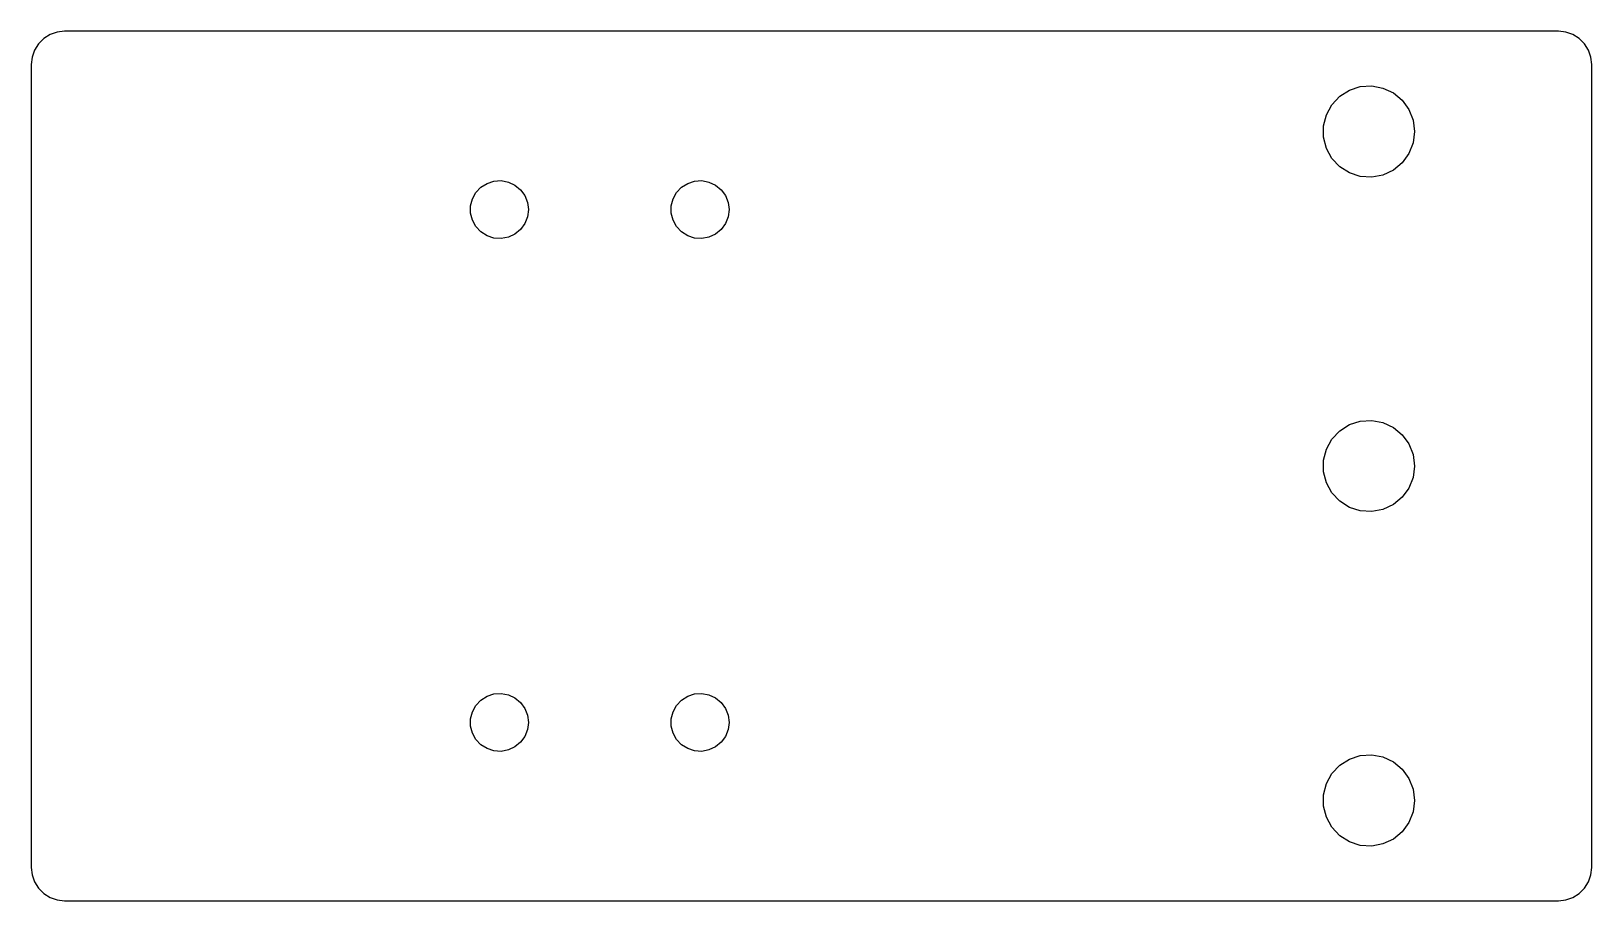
# Model space of a CAD drawing. Header units: metres. Extents: x -70 to 70, y -39 to 39.
import ezdxf

# ---------------------------------------------------------------- set-up
doc = ezdxf.new("R2010")
doc.units = ezdxf.units.M

msp = doc.modelspace()

# ---------------------------------------------------------------- linework, layer by layer
for p, q in [((-69.3455, 37.8705), (-69.7029, 37.3017)), ((-68.8705, 38.3455), (-69.3455, 37.8705)), ((-68.3017, 38.7029), (-68.8705, 38.3455)), ((-67.6676, 38.9248), (-68.3017, 38.7029)), ((-67, 39), (-67.6676, 38.9248)), ((67, 39), (-67, 39)), ((67.6676, 38.9248), (67, 39)), ((68.3017, 38.7029), (67.6676, 38.9248)), ((68.8705, 38.3455), (68.3017, 38.7029)), ((69.3455, 37.8705), (68.8705, 38.3455)), ((69.7029, 37.3017), (69.3455, 37.8705)), ((-69.9248, 36.6676), (-70, 36)), ((-69.7029, 37.3017), (-69.9248, 36.6676)), ((69.9248, 36.6676), (69.7029, 37.3017)), ((70, 36), (69.9248, 36.6676)), ((-70, 36), (-70, -36)), ((70, -36), (70, 36)), ((47.3866, 33.1591), (48.2543, 33.7098)), ((48.2543, 33.7098), (49.2317, 34.0274)), ((49.2317, 34.0274), (50.2574, 34.0919)), ((50.2574, 34.0919), (51.267, 33.8993)), ((51.267, 33.8993), (52.1969, 33.4617)), ((46.1879, 31.5093), (46.683, 32.4099)), ((46.683, 32.4099), (47.3866, 33.1591)), ((52.1969, 33.4617), (52.9888, 32.8066)), ((52.9888, 32.8066), (53.5928, 31.9752)), ((45.9323, 30.5139), (46.1879, 31.5093)), ((53.5928, 31.9752), (53.9712, 31.0196)), ((53.9712, 31.0196), (54.1, 30)), ((45.9323, 29.4861), (45.9323, 30.5139)), ((46.1879, 28.4907), (45.9323, 29.4861)), ((54.1, 30), (53.9712, 28.9804)), ((46.683, 27.5901), (46.1879, 28.4907)), ((53.5928, 28.0248), (52.9888, 27.1933)), ((53.9712, 28.9804), (53.5928, 28.0248)), ((47.3866, 26.8409), (46.683, 27.5901)), ((48.2543, 26.2902), (47.3866, 26.8409)), ((52.9888, 27.1933), (52.1969, 26.5383)), ((-29.6573, 25.0033), (-29.107, 25.3525)), ((-29.107, 25.3525), (-28.4872, 25.5539)), ((-28.4872, 25.5539), (-27.8367, 25.5949)), ((-27.8367, 25.5949), (-27.1965, 25.4727)), ((-27.1965, 25.4727), (-26.6068, 25.1953)), ((-11.6573, 25.0033), (-11.107, 25.3525)), ((-11.107, 25.3525), (-10.4872, 25.5539)), ((-10.4872, 25.5539), (-9.83673, 25.5949)), ((-9.83673, 25.5949), (-9.19655, 25.4727)), ((-9.19655, 25.4727), (-8.60684, 25.1953)), ((49.2317, 25.9726), (48.2543, 26.2902)), ((50.2574, 25.9081), (49.2317, 25.9726)), ((51.267, 26.1007), (50.2574, 25.9081)), ((52.1969, 26.5383), (51.267, 26.1007)), ((-30.5795, 23.3259), (-30.4174, 23.9571)), ((-30.4174, 23.9571), (-30.1034, 24.5282)), ((-30.1034, 24.5282), (-29.6573, 25.0033)), ((-26.6068, 25.1953), (-26.1047, 24.7798)), ((-26.1047, 24.7798), (-25.7216, 24.2525)), ((-25.7216, 24.2525), (-25.4817, 23.6466)), ((-12.5795, 23.3259), (-12.4174, 23.9571)), ((-12.4174, 23.9571), (-12.1034, 24.5282)), ((-12.1034, 24.5282), (-11.6573, 25.0033)), ((-8.60684, 25.1953), (-8.10468, 24.7798)), ((-8.10468, 24.7798), (-7.72159, 24.2525)), ((-7.72159, 24.2525), (-7.48167, 23.6466)), ((-30.5795, 22.6741), (-30.5795, 23.3259)), ((-30.4174, 22.0429), (-30.5795, 22.6741)), ((-25.4817, 23.6466), (-25.4, 23)), ((-25.4, 23), (-25.4817, 22.3534)), ((-12.5795, 22.6741), (-12.5795, 23.3259)), ((-12.4174, 22.0429), (-12.5795, 22.6741)), ((-7.48167, 23.6466), (-7.39999, 23)), ((-7.39999, 23), (-7.48167, 22.3534)), ((-30.1034, 21.4718), (-30.4174, 22.0429)), ((-29.6573, 20.9967), (-30.1034, 21.4718)), ((-26.1047, 21.2202), (-26.6068, 20.8047)), ((-25.7216, 21.7474), (-26.1047, 21.2202)), ((-25.4817, 22.3534), (-25.7216, 21.7474)), ((-12.1034, 21.4718), (-12.4174, 22.0429)), ((-11.6573, 20.9967), (-12.1034, 21.4718)), ((-8.10468, 21.2202), (-8.60684, 20.8047)), ((-7.72159, 21.7474), (-8.10468, 21.2202)), ((-7.48167, 22.3534), (-7.72159, 21.7474)), ((-29.107, 20.6474), (-29.6573, 20.9967)), ((-28.4872, 20.446), (-29.107, 20.6474)), ((-27.8367, 20.4051), (-28.4872, 20.446)), ((-27.1965, 20.5273), (-27.8367, 20.4051)), ((-26.6068, 20.8047), (-27.1965, 20.5273)), ((-11.107, 20.6474), (-11.6573, 20.9967)), ((-10.4872, 20.446), (-11.107, 20.6474)), ((-9.83673, 20.4051), (-10.4872, 20.446)), ((-9.19655, 20.5273), (-9.83673, 20.4051)), ((-8.60684, 20.8047), (-9.19655, 20.5273)), ((46.683, 2.40991), (47.3866, 3.1591)), ((47.3866, 3.1591), (48.2543, 3.70978)), ((48.2543, 3.70978), (49.2317, 4.02737)), ((49.2317, 4.02737), (50.2574, 4.0919)), ((50.2574, 4.0919), (51.267, 3.89932)), ((51.267, 3.89932), (52.1969, 3.46173)), ((52.1969, 3.46173), (52.9888, 2.80664)), ((52.9888, 2.80664), (53.5928, 1.97519)), ((45.9323, 0.51385), (46.1879, 1.50931)), ((46.1879, 1.50931), (46.683, 2.40991)), ((53.5928, 1.97519), (53.9712, 1.01962)), ((45.9323, -0.51385), (45.9323, 0.51385)), ((53.9712, 1.01962), (54.1, 0)), ((54.1, 0), (53.9712, -1.01962)), ((46.1879, -1.50931), (45.9323, -0.51385)), ((53.9712, -1.01962), (53.5928, -1.97519)), ((46.683, -2.40991), (46.1879, -1.50931)), ((47.3866, -3.1591), (46.683, -2.40991)), ((53.5928, -1.97519), (52.9888, -2.80664)), ((48.2543, -3.70978), (47.3866, -3.1591)), ((49.2317, -4.02737), (48.2543, -3.70978)), ((50.2574, -4.0919), (49.2317, -4.02737)), ((51.267, -3.89932), (50.2574, -4.0919)), ((52.1969, -3.46173), (51.267, -3.89932)), ((52.9888, -2.80664), (52.1969, -3.46173)), ((-30.1034, -21.4718), (-29.6573, -20.9967)), ((-29.6573, -20.9967), (-29.107, -20.6474)), ((-29.107, -20.6474), (-28.4872, -20.446)), ((-28.4872, -20.446), (-27.8367, -20.4051)), ((-27.8367, -20.4051), (-27.1965, -20.5273)), ((-27.1965, -20.5273), (-26.6068, -20.8047)), ((-26.6068, -20.8047), (-26.1047, -21.2202)), ((-12.1034, -21.4718), (-11.6573, -20.9967)), ((-11.6573, -20.9967), (-11.107, -20.6474)), ((-11.107, -20.6474), (-10.4872, -20.446)), ((-10.4872, -20.446), (-9.83673, -20.4051)), ((-9.83673, -20.4051), (-9.19655, -20.5273)), ((-9.19655, -20.5273), (-8.60684, -20.8047)), ((-8.60684, -20.8047), (-8.10468, -21.2202)), ((-30.5795, -22.6741), (-30.4174, -22.0429)), ((-30.4174, -22.0429), (-30.1034, -21.4718)), ((-26.1047, -21.2202), (-25.7216, -21.7474)), ((-25.7216, -21.7474), (-25.4817, -22.3534)), ((-25.4817, -22.3534), (-25.4, -23)), ((-12.5795, -22.6741), (-12.4174, -22.0429)), ((-12.4174, -22.0429), (-12.1034, -21.4718)), ((-8.10468, -21.2202), (-7.72159, -21.7474)), ((-7.72159, -21.7474), (-7.48167, -22.3534)), ((-7.48167, -22.3534), (-7.39999, -23)), ((-30.5795, -23.3259), (-30.5795, -22.6741)), ((-30.4174, -23.9571), (-30.5795, -23.3259)), ((-25.4817, -23.6466), (-25.7216, -24.2525)), ((-25.4, -23), (-25.4817, -23.6466)), ((-12.5795, -23.3259), (-12.5795, -22.6741)), ((-12.4174, -23.9571), (-12.5795, -23.3259)), ((-7.48167, -23.6466), (-7.72159, -24.2525)), ((-7.39999, -23), (-7.48167, -23.6466)), ((-30.1034, -24.5282), (-30.4174, -23.9571)), ((-29.6573, -25.0033), (-30.1034, -24.5282)), ((-29.107, -25.3525), (-29.6573, -25.0033)), ((-26.6068, -25.1953), (-27.1965, -25.4727)), ((-26.1047, -24.7798), (-26.6068, -25.1953)), ((-25.7216, -24.2525), (-26.1047, -24.7798)), ((-12.1034, -24.5282), (-12.4174, -23.9571)), ((-11.6573, -25.0033), (-12.1034, -24.5282)), ((-11.107, -25.3525), (-11.6573, -25.0033)), ((-8.60684, -25.1953), (-9.19655, -25.4727)), ((-8.10468, -24.7798), (-8.60684, -25.1953)), ((-7.72159, -24.2525), (-8.10468, -24.7798)), ((-28.4872, -25.5539), (-29.107, -25.3525)), ((-27.8367, -25.5949), (-28.4872, -25.5539)), ((-27.1965, -25.4727), (-27.8367, -25.5949)), ((-10.4872, -25.5539), (-11.107, -25.3525)), ((-9.83673, -25.5949), (-10.4872, -25.5539)), ((-9.19655, -25.4727), (-9.83673, -25.5949)), ((47.3866, -26.8409), (48.2543, -26.2902)), ((48.2543, -26.2902), (49.2317, -25.9726)), ((49.2317, -25.9726), (50.2574, -25.9081)), ((50.2574, -25.9081), (51.267, -26.1007)), ((51.267, -26.1007), (52.1969, -26.5383)), ((52.1969, -26.5383), (52.9888, -27.1933)), ((46.1879, -28.4907), (46.683, -27.5901)), ((46.683, -27.5901), (47.3866, -26.8409)), ((52.9888, -27.1933), (53.5928, -28.0248)), ((45.9323, -29.4861), (46.1879, -28.4907)), ((53.5928, -28.0248), (53.9712, -28.9804)), ((53.9712, -28.9804), (54.1, -30)), ((45.9323, -30.5139), (45.9323, -29.4861)), ((46.1879, -31.5093), (45.9323, -30.5139)), ((54.1, -30), (53.9712, -31.0196)), ((46.683, -32.4099), (46.1879, -31.5093)), ((53.5928, -31.9752), (52.9888, -32.8066)), ((53.9712, -31.0196), (53.5928, -31.9752)), ((47.3866, -33.1591), (46.683, -32.4099)), ((48.2543, -33.7098), (47.3866, -33.1591)), ((52.1969, -33.4617), (51.267, -33.8993)), ((52.9888, -32.8066), (52.1969, -33.4617)), ((49.2317, -34.0274), (48.2543, -33.7098)), ((50.2574, -34.0919), (49.2317, -34.0274)), ((51.267, -33.8993), (50.2574, -34.0919)), ((-70, -36), (-69.9248, -36.6676)), ((69.9248, -36.6676), (70, -36)), ((-69.9248, -36.6676), (-69.7029, -37.3017)), ((-69.7029, -37.3017), (-69.3455, -37.8705)), ((69.3455, -37.8705), (69.7029, -37.3017)), ((69.7029, -37.3017), (69.9248, -36.6676)), ((-69.3455, -37.8705), (-68.8705, -38.3455)), ((-68.8705, -38.3455), (-68.3017, -38.7029)), ((-68.3017, -38.7029), (-67.6676, -38.9248)), ((-67.6676, -38.9248), (-67, -39)), ((-67, -39), (67, -39)), ((67, -39), (67.6676, -38.9248)), ((67.6676, -38.9248), (68.3017, -38.7029)), ((68.3017, -38.7029), (68.8705, -38.3455)), ((68.8705, -38.3455), (69.3455, -37.8705))]:
    msp.add_line(p, q)

doc.saveas('drawing.dxf')
